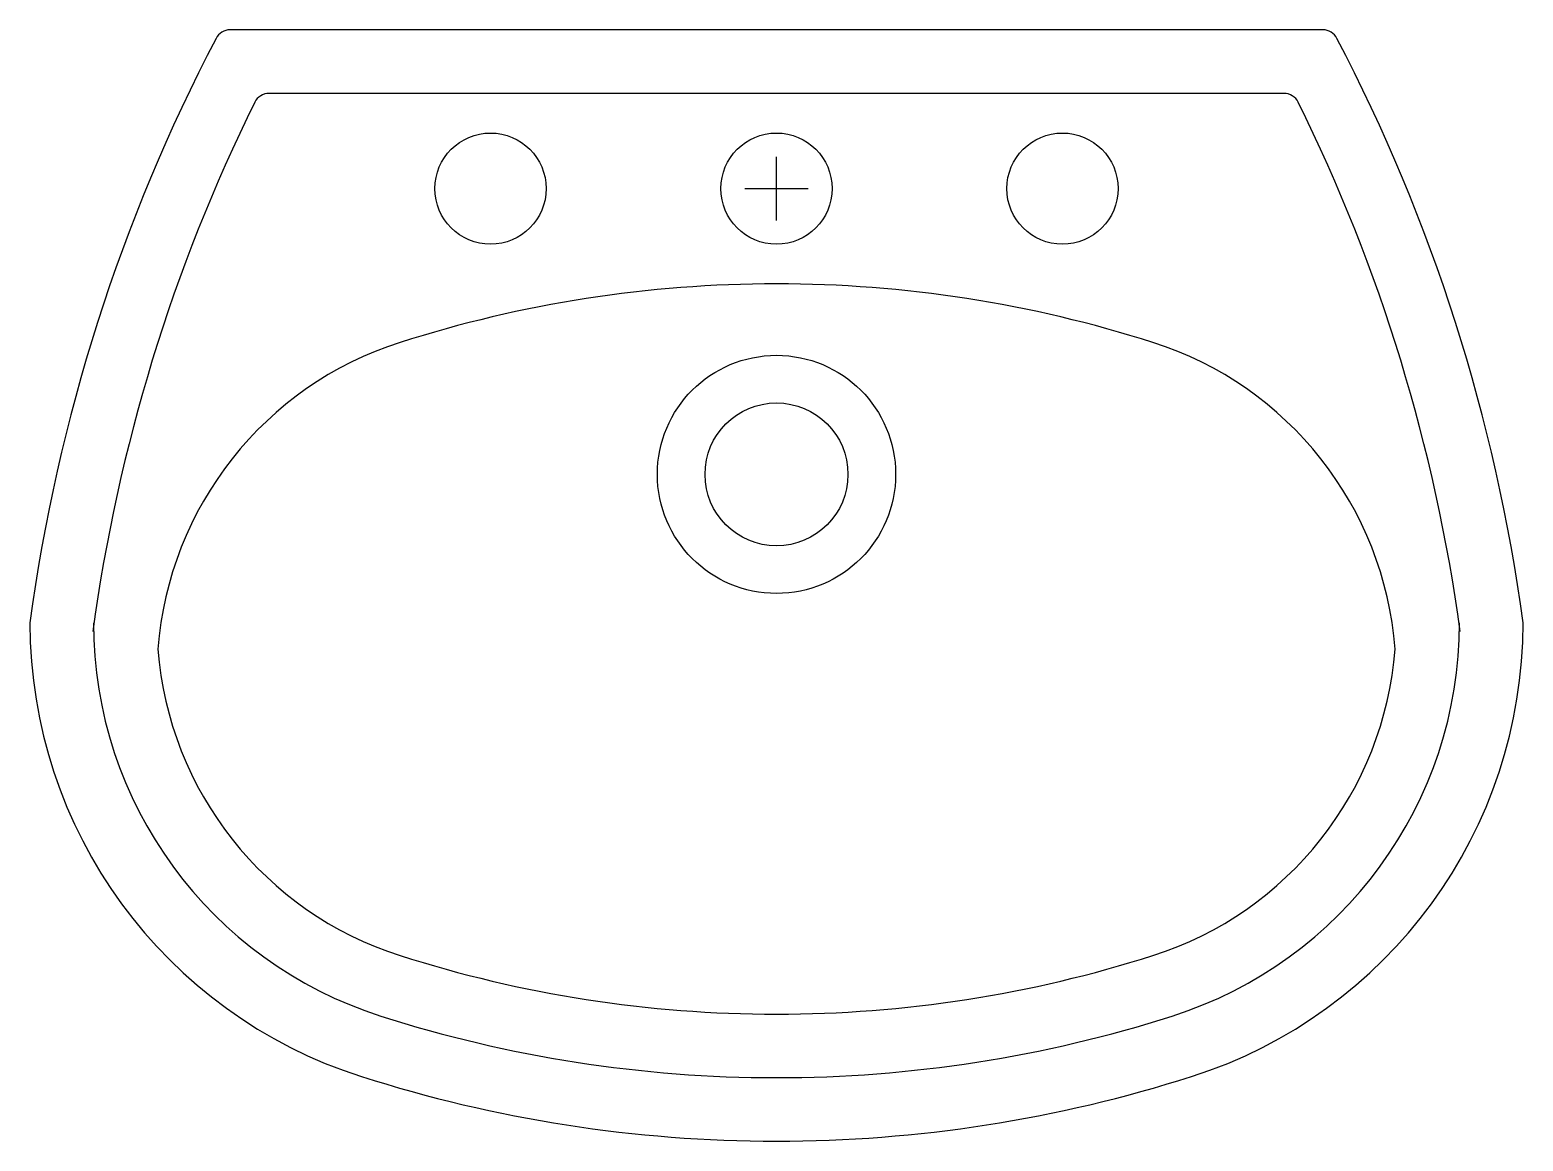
# Model space of a CAD drawing. Extents: x 236.947 to 237.417, y 107.126 to 107.476.
import ezdxf

# ---------------------------------------------------------------- set-up
doc = ezdxf.new("R2010")
doc.units = 0
doc.header["$MEASUREMENT"] = 0
doc.layers.add('PEÇAS', color=252, linetype='CONTINUOUS')

msp = doc.modelspace()

# ---------------------------------------------------------------- linework, layer by layer
at = {"layer": 'PEÇAS'}
for p, q in [((237.3539076872026, 107.4757325804002), (237.0099471571498, 107.4757325804002)), ((237.3416387124158, 107.4557325804002), (237.0222161319367, 107.4557325804002)), ((237.1819274221762, 107.4157325804002), (237.1819274221762, 107.4357325804002)), ((237.1719274221762, 107.4257325804002), (237.1919274221762, 107.4257325804002))]:
    msp.add_line(p, q, dxfattribs=at)
for centre, radius in [((237.0919274221762, 107.4257325804002), 0.0175), ((237.1819274221762, 107.4257325804002), 0.0175), ((237.2719274221762, 107.4257325804002), 0.0175), ((237.1819274221762, 107.3357325804002), 0.03750000000000001), ((237.1819274221762, 107.3357325804002), 0.0225)]:
    msp.add_circle(centre, radius, dxfattribs=at)
for centre, radius, start, end in [((237.0099471571498, 107.4707325804002), 0.005000000000000001, 90, 152.4149892701681), ((237.3539076872026, 107.4707325804002), 0.005000000000000001, 27.58501072983186, 90), ((237.5019697988599, 107.2136732358756), 0.5601268202516787, 152.4149892701672, 172.2741685588178), ((236.8618850454926, 107.2136732358756), 0.5601268202516787, 7.725831441182161, 27.58501072983276), ((237.5019697988599, 107.2136732358756), 0.5401268202516787, 153.704769192314, 172.2741685588178), ((237.0222161319367, 107.4507325804002), 0.005000000000000001, 90, 153.7047691933446), ((237.3416387124158, 107.4507325804002), 0.005000000000000001, 26.29523080666496, 90), ((236.8618850454926, 107.2136732358756), 0.5401268202516787, 7.725831441182161, 26.29523080769558), ((237.1819274221762, 107.0062682946859), 0.3894642857142858, 90, 107.7072349525541), ((237.1819274221762, 107.0062682946859), 0.3894642857142858, 72.29276504744594, 90), ((237.0969274221762, 107.2724924239263), 0.11, 107.7072349525541, 175.7039193639192), ((237.2669274221762, 107.2724924239263), 0.11, 4.296080636080818, 72.29276504744594), ((237.0969274221762, 107.2889727368741), 0.15, 180, 252.2927650474459), ((237.0969274221762, 107.2889727368741), 0.13, 180, 252.2927650474459), ((237.2669274221762, 107.2889727368741), 0.13, 287.7072349525541, 0), ((237.2669274221762, 107.2889727368741), 0.15, 287.7072349525541, 0), ((237.0969274221762, 107.2889727368741), 0.11, 184.2960806360808, 252.2927650474459), ((237.2669274221762, 107.2889727368741), 0.11, 287.7072349525541, 355.7039193639192), ((237.1819274221762, 107.5551968661145), 0.3894642857142858, 252.2927650474459, 270), ((237.1819274221762, 107.5551968661145), 0.3894642857142858, 270, 287.7072349525541), ((237.1819274221762, 107.5551968661145), 0.4094642857142858, 252.2927650474459, 270), ((237.1819274221762, 107.5551968661145), 0.4094642857142858, 270, 287.7072349525541), ((237.1819274221762, 107.5551968661145), 0.4294642857142858, 252.2927650474459, 270), ((237.1819274221762, 107.5551968661145), 0.4294642857142858, 270, 287.7072349525541)]:
    msp.add_arc(centre, radius, start, end, dxfattribs=at)

doc.saveas('drawing.dxf')
